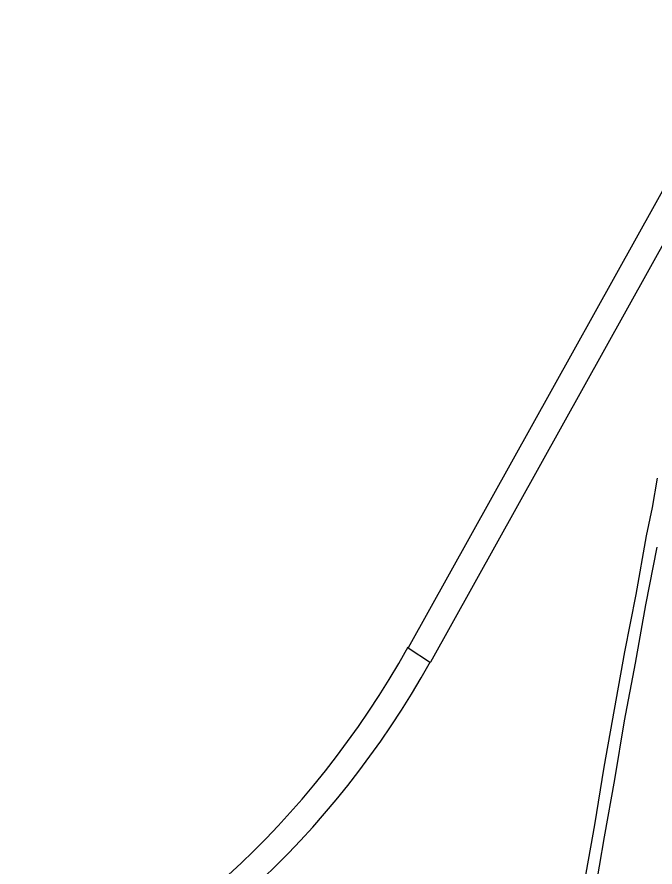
# Model space of a CAD drawing. Header units: millimetres. Extents: x 2758 to 41047, y 670 to 17125.
# Drawn here: x 35083.5 to 35392.6, y 8528.7 to 8940.3 of the extents above; entities that cross this region are included whole.
import ezdxf

# ---------------------------------------------------------------- set-up
doc = ezdxf.new("R2010")
doc.units = ezdxf.units.MM
doc.layers.add('PDF2_Geometría', color=7, linetype='Continuous')

# ---------------------------------------------------------------- blocks, each defined once
blk = doc.blocks.new('OH3A1-1$-$ASSY$$CENTER$TUB_-_v2$-$copia')
at = {"layer": 'PDF2_Geometría', "lineweight": -3}
for points in [[(16.16838, 11.05337), (16.17838, 11.10921), (16.18755, 11.16504), (16.19755, 11.22087), (16.20755, 11.2767), (16.21838, 11.33253), (16.22838, 11.38919), (16.23422, 11.41669), (16.23922, 11.44503)], [(16.23838, 11.37835), (16.22755, 11.32252), (16.21755, 11.26586), (16.20672, 11.21003), (16.19755, 11.15336), (16.18755, 11.09753), (16.17755, 11.04087), (16.16838, 10.98504), (16.16838, 10.98087), (16.16755, 10.97587), (16.16755, 10.9717), (16.16755, 10.9667), (16.16755, 10.96254), (16.16755, 10.95754), (16.16838, 10.95254), (16.16922, 10.94754), (16.17005, 10.94254), (16.17088, 10.93837), (16.17172, 10.93337), (16.17338, 10.92837), (16.17505, 10.92337), (16.17672, 10.9192), (16.17922, 10.9142), (16.18088, 10.91004)], [(16.3375, 11.89166), (15.99752, 11.28085)], [(16.31501, 11.79833), (16.01918, 11.26669)], [(15.99751, 11.28084), (16.01918, 11.26668)]]:
    blk.add_lwpolyline(points, dxfattribs=at)
for points in [[(15.61836, 10.93952), (15.75419, 10.97729), (15.90245, 11.11112), (15.99731, 11.28157)], [(15.64002, 10.92535), (15.77586, 10.96312), (15.92412, 11.09695), (16.01898, 11.2674)]]:
    blk.add_open_spline(points, degree=3, dxfattribs=at)

msp = doc.modelspace()

# ---------------------------------------------------------------- block references
at = {"xscale": 500, "yscale": 500, "zscale": 500}
msp.add_blockref('OH3A1-1$-$ASSY$$CENTER$TUB_-_v2$-$copia', (27274.29, 2994.47), dxfattribs=at)

doc.saveas('drawing.dxf')
